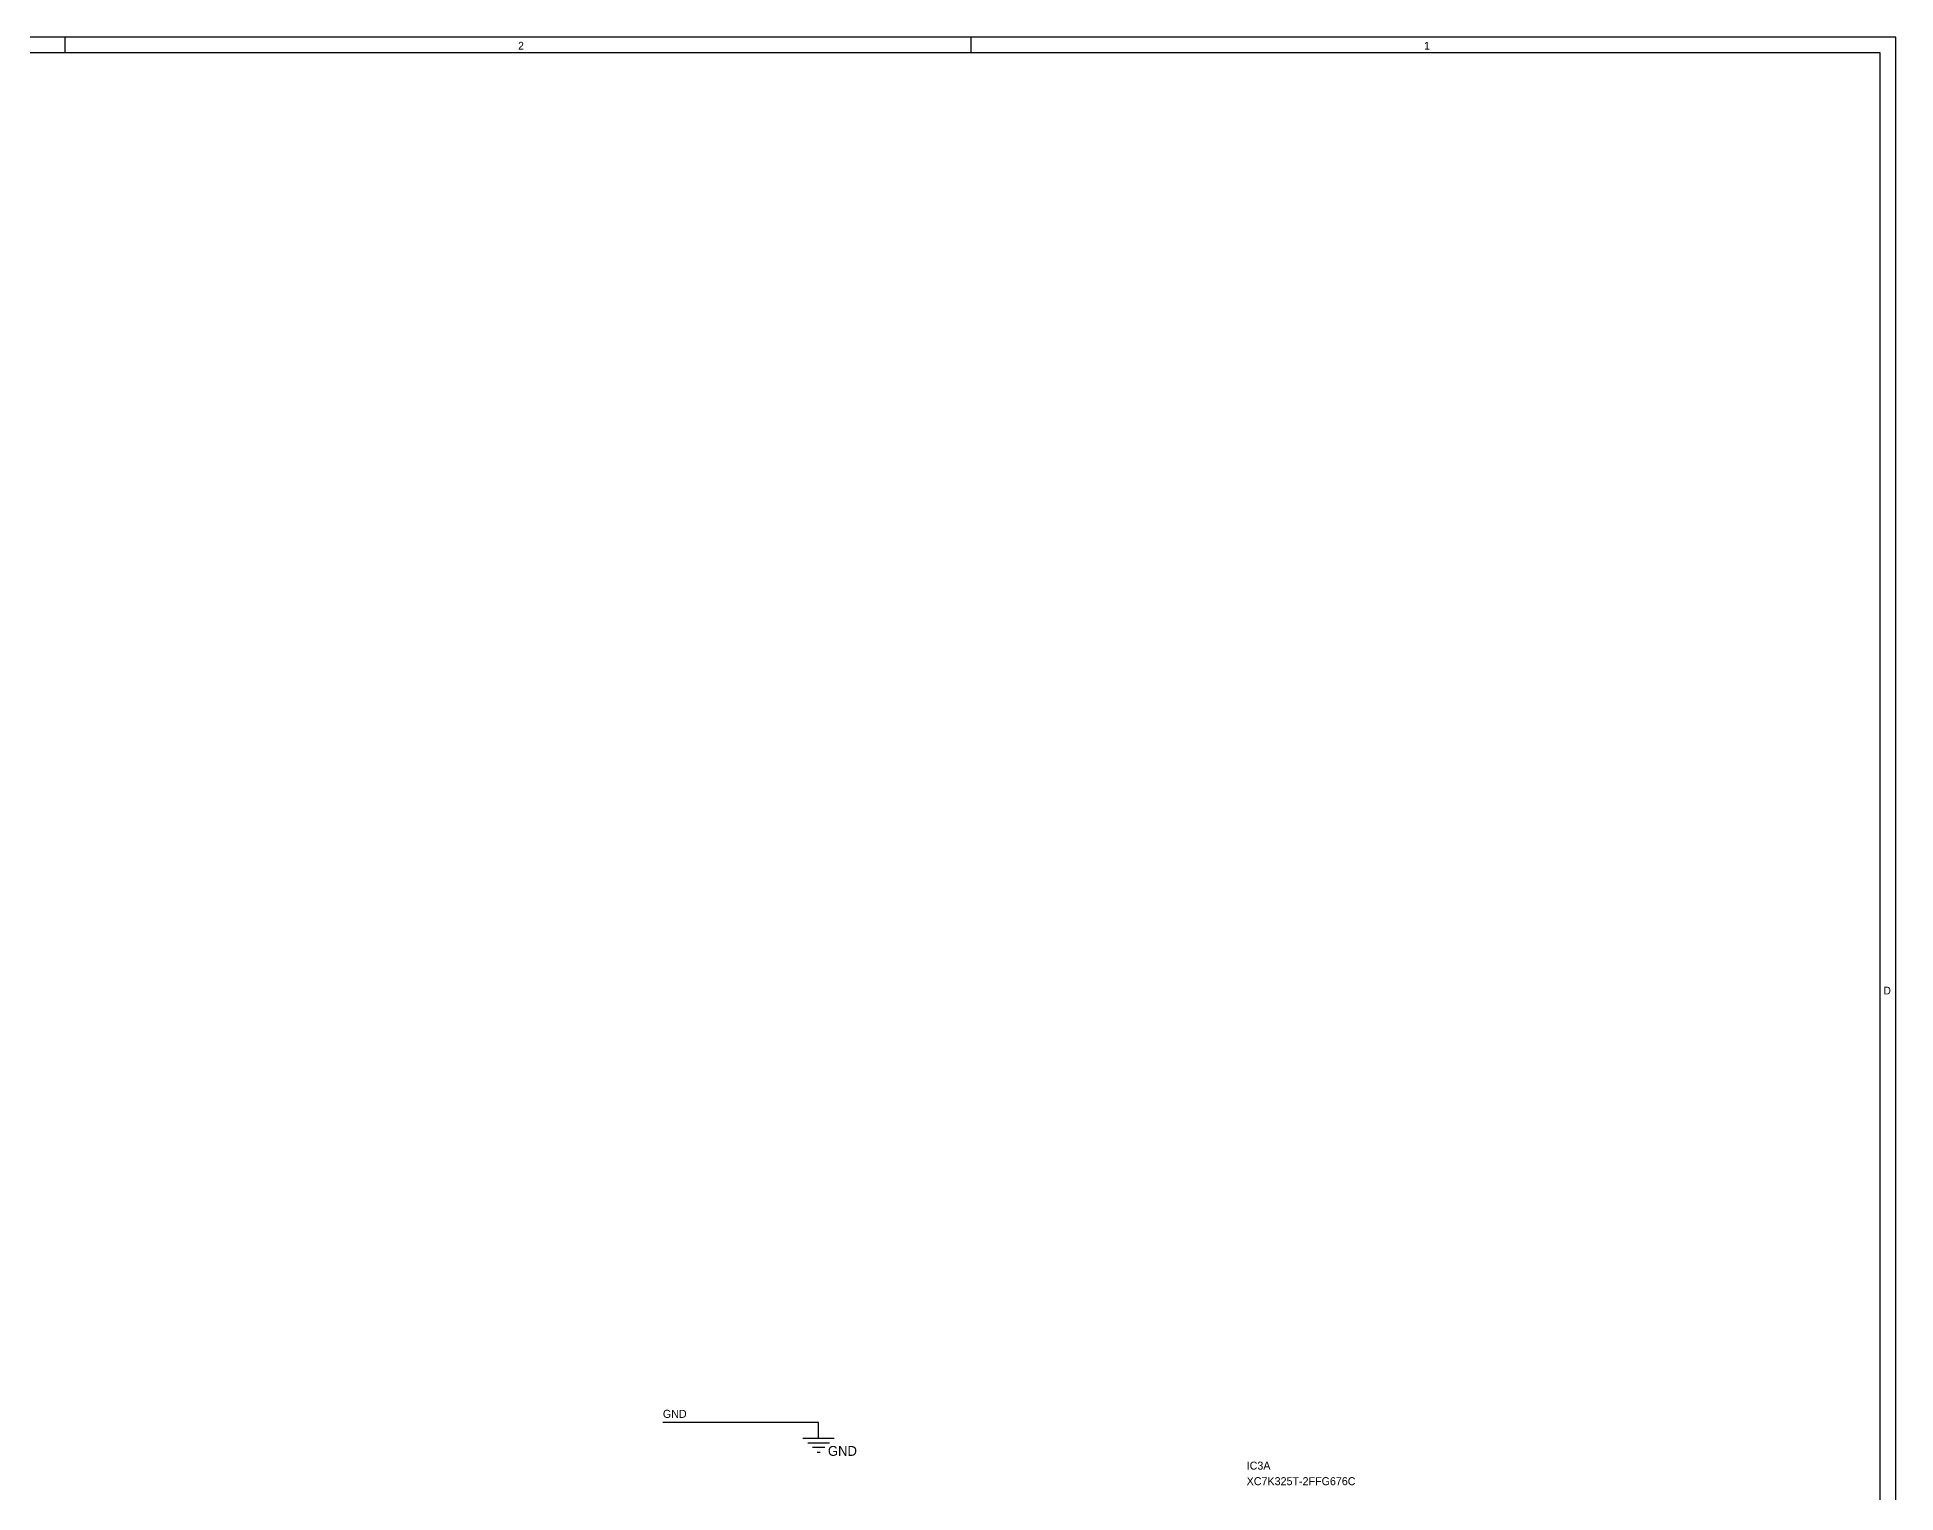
# Model space of a CAD drawing. Extents: x -3 to 747, y 3 to 1202.
# Drawn here: x 444 to 747.3, y 964.9 to 1202.4 of the extents above; entities that cross this region are included whole.
import ezdxf

# ---------------------------------------------------------------- set-up
doc = ezdxf.new("R2010")
doc.units = 0

msp = doc.modelspace()

# ---------------------------------------------------------------- linework, layer by layer
at = {"layer": 'PARTS'}
for points in [[(568.96, 973.836), (574.04, 973.836)], [(569.722, 973.074), (573.278, 973.074)], [(572.516, 972.312), (570.484, 972.312)], [(571.246, 971.55), (571.754, 971.55)]]:
    msp.add_lwpolyline(points, dxfattribs=at)
at = {"layer": 'TITLE'}
for points in [[(-2.54, 2.54), (747.268, 2.54), (747.268, 1202.436), (-2.54, 1202.436)], [(0, 5.08), (744.728, 5.08), (744.728, 1199.896), (0, 1199.896)]]:
    msp.add_lwpolyline(points, close=True, dxfattribs=at)
for points in [[(448.564, 1199.896), (448.564, 1202.436)], [(596.392, 1199.896), (596.392, 1202.436)]]:
    msp.add_lwpolyline(points, dxfattribs=at)
at = {"layer": 'WIRE'}
for points in [[(571.5, 976.376), (546.1, 976.376)], [(571.5, 973.836), (571.5, 976.376)]]:
    msp.add_lwpolyline(points, dxfattribs=at)

# ---------------------------------------------------------------- texts
at = {"layer": 'PARTTEXT'}
for s, height, p in [('GND', 1.5955, (573.024, 970.941)), ('XC7K325T-2FFG676C', 1.3057, (641.35, 966.15)), ('IC3A', 1.3057, (641.35, 968.69))]:
    msp.add_text(s, height=height, dxfattribs=at).set_placement(p)
at = {"layer": 'TITLE'}
for s, p in [('2', (522.478, 1200.404)), ('1', (670.306, 1200.404)), ('D', (745.236, 1046.226))]:
    msp.add_text(s, height=1.27, dxfattribs=at).set_placement(p)
at = {"layer": 'WIRETEXT'}
msp.add_text('GND', height=1.3057, dxfattribs=at).set_placement((546.1, 977.138))

doc.saveas('drawing.dxf')
